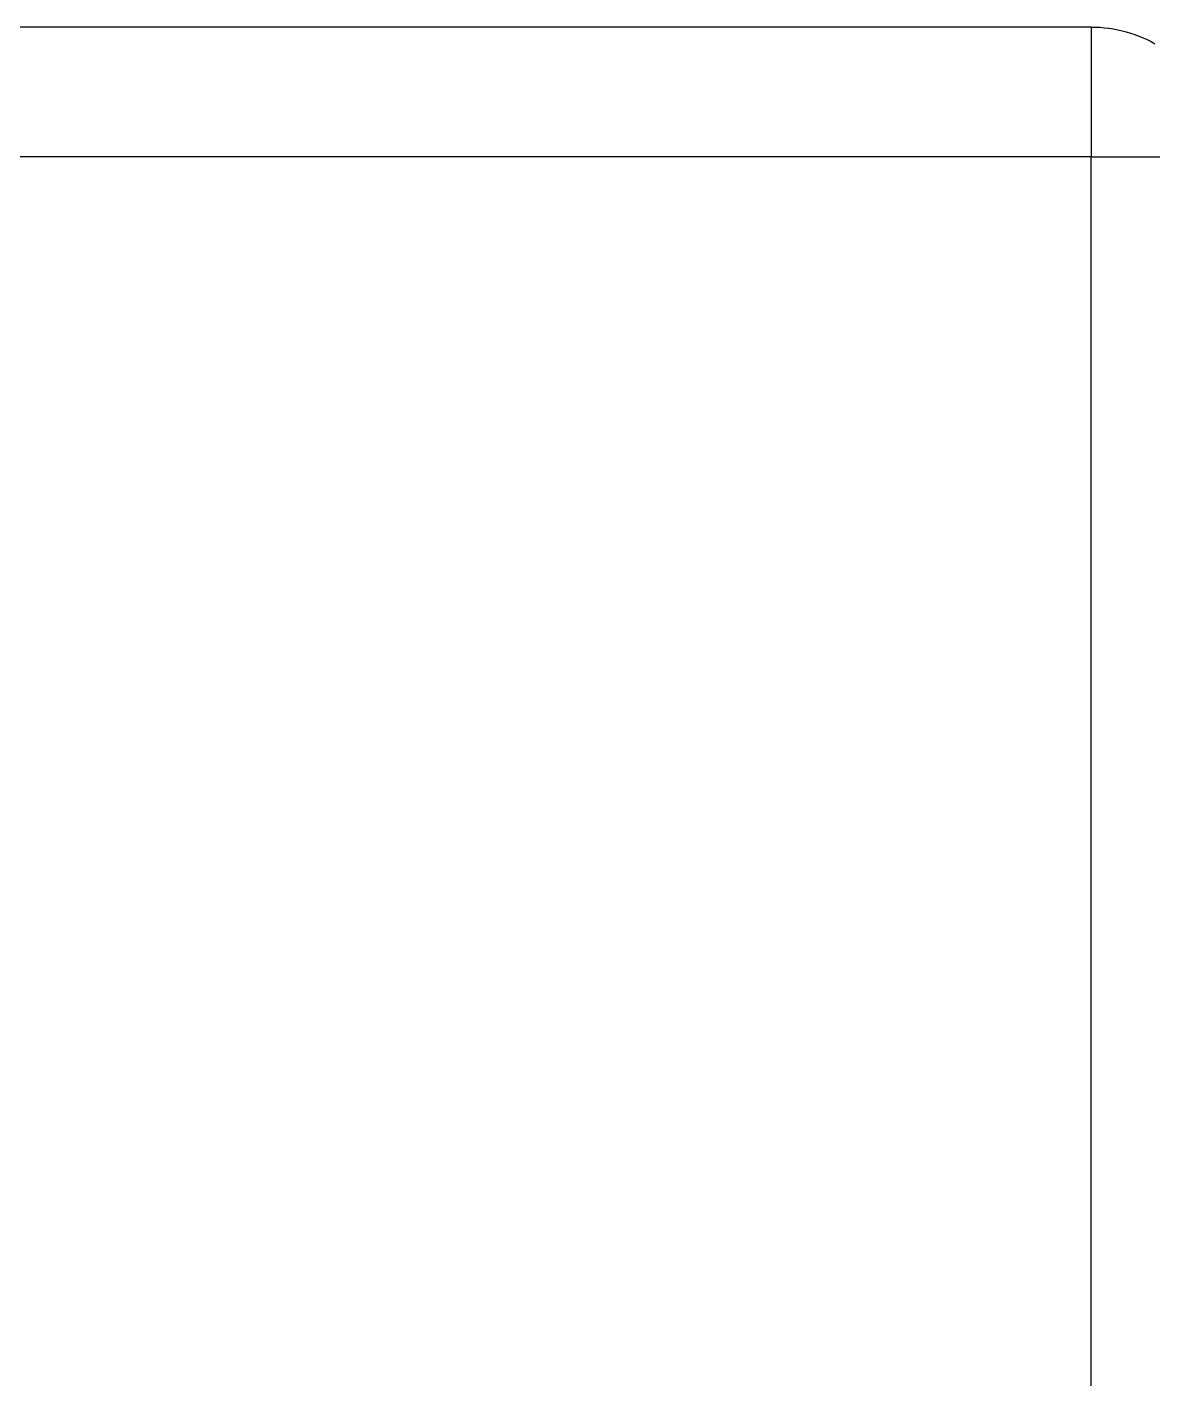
# Model space of a CAD drawing. Header units: millimetres. Extents: x -1283 to 2747, y -259 to 2557.
# Drawn here: x 1168.39 to 1194.41, y 2027.42 to 2058.65 of the extents above; entities that cross this region are included whole.
import ezdxf

# ---------------------------------------------------------------- set-up
doc = ezdxf.new("R2010")
doc.units = ezdxf.units.MM
doc.header["$MEASUREMENT"] = 0
doc.layers.add('Utwórz2D linie widoczne', color=7, linetype='Continuous', true_color=0x000000)

msp = doc.modelspace()

# ---------------------------------------------------------------- linework, layer by layer
at = {"layer": 'Utwórz2D linie widoczne'}
for p, q in [((1192.98, 2058.646), (1158.98, 2058.646)), ((1192.98, 2058.646), (1193.083, 2058.644)), ((1192.98, 2058.646), (1192.98, 2055.646)), ((1193.083, 2058.644), (1193.185, 2058.639)), ((1193.185, 2058.639), (1193.287, 2058.63)), ((1193.287, 2058.63), (1193.389, 2058.618)), ((1193.389, 2058.618), (1193.49, 2058.602)), ((1193.49, 2058.602), (1193.591, 2058.583)), ((1193.591, 2058.583), (1193.691, 2058.56)), ((1193.691, 2058.56), (1193.79, 2058.534)), ((1193.79, 2058.534), (1193.888, 2058.505)), ((1193.888, 2058.505), (1193.985, 2058.472)), ((1193.985, 2058.472), (1194.081, 2058.436)), ((1194.081, 2058.436), (1194.176, 2058.397)), ((1194.176, 2058.397), (1194.269, 2058.355)), ((1194.269, 2058.355), (1194.361, 2058.309)), ((1194.361, 2058.309), (1194.451, 2058.26)), ((1192.98, 2055.646), (1158.98, 2055.646)), ((1192.98, 1346.646), (1192.98, 2055.646)), ((1192.98, 2055.646), (1195.98, 2055.646))]:
    msp.add_line(p, q, dxfattribs=at)

doc.saveas('drawing.dxf')
